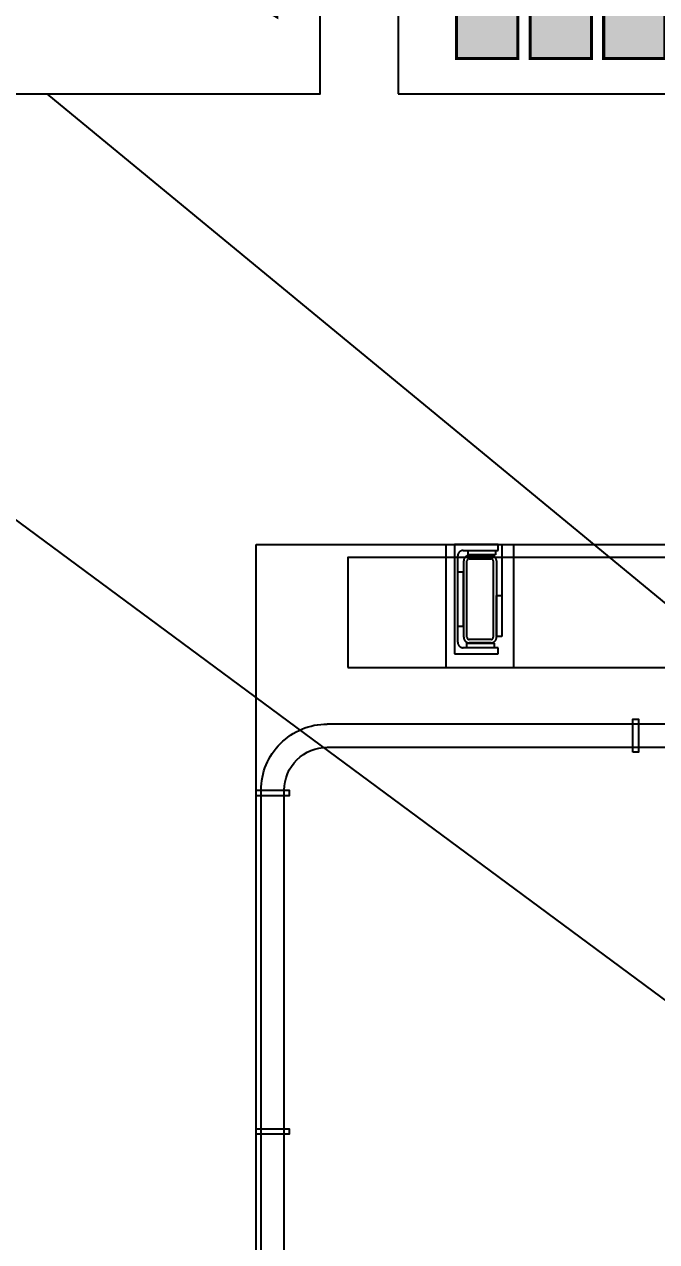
# Model space of a CAD drawing. Header units: millimetres. Extents: x 1084702 to 1166801, y 36632 to 124519.
# Drawn here: x 1104268 to 1105426, y 82080 to 84309 of the extents above; entities that cross this region are included whole.
import ezdxf
from ezdxf.enums import TextEntityAlignment as Align

# ---------------------------------------------------------------- set-up
doc = ezdxf.new("R2010")
doc.units = ezdxf.units.MM
doc.header["$LTSCALE"] = 250
doc.linetypes.add('CENTER', pattern=[3, 2.5, -0.25, 0, -0.25])
doc.layers.get('0').update_dxf_attribs({"color": 255})
for name, color, linetype in [('%posline', 240, 'Continuous'), ('%symbol', 1, 'Continuous'), ('SAFECO1', 10, 'Continuous'), ('SAFECO253', 253, 'Continuous'), ('SAFECO3', 80, 'Continuous'), ('SAFECO7', 255, 'Continuous')]:
    doc.layers.add(name, color=color, linetype=linetype)
doc.styles.add('ROMANS', font='ROMANS.shx', dxfattribs={"height": 100})
doc.styles.add('SYMBOL TXT', font='arial.ttf')
doc.dimstyles.new('dott', dxfattribs={"dimscale": 100, "dimtxt": 150, "dimasz": 0.01, "dimexe": 0.5, "dimexo": 1, "dimgap": 1, "dimtad": 1, "dimdsep": 46, "dimtxsty": 'ROMANS', "dimcen": 1.5, "dimclrd": 1, "dimclre": 1, "dimclrt": 2, "dimazin": 2, "dimtfac": 1, "dimtmove": 2, "dimatfit": 3, "dimldrblk": 'DOT', "dimfxl": 1, "dimtvp": 100, "dimtolj": 1, "dimarcsym": 0})

# ---------------------------------------------------------------- blocks, each defined once
blk = doc.blocks.new('A.2.21CO2_SYMB')
at = {"layer": 'SAFECO1'}
h = blk.add_hatch(color=256, dxfattribs=at)
h.dxf.hatch_style = 1
h.paths.add_polyline_path([(471.4, 626.6, 0.247128), (442.2, 682.1), (365.9, 682.1, 0.247128), (336.7, 626.6), (336.7, 261.3), (471.4, 261.3)])
h.paths.add_polyline_path([(309.8, 626.6, 0.247128), (280.5, 682.1), (204.3, 682.1, 0.247128), (175.1, 626.6), (175.1, 261.3), (309.8, 261.3)])
h.paths.add_polyline_path([(148.1, 626.6, 0.247128), (118.9, 682.1), (42.7, 682.1, 0.247128), (13.5, 626.6), (13.5, 261.3), (148.1, 261.3)])
h.paths.add_polyline_path([(-13.5, 626.6, 0.247128), (-42.7, 682.1), (-118.9, 682.1, 0.247128), (-148.1, 626.6), (-148.1, 261.3), (-13.5, 261.3)])
h.paths.add_polyline_path([(-175.1, 626.6, 0.247128), (-204.3, 682.1), (-280.5, 682.1, 0.247128), (-309.8, 626.6), (-309.8, 261.3), (-175.1, 261.3)])
h.paths.add_polyline_path([(-336.7, 626.6, 0.247128), (-365.9, 682.1), (-442.2, 682.1, 0.247128), (-471.4, 626.6), (-471.4, 261.3), (-336.7, 261.3)])
at = {"layer": 'SAFECO253'}
h = blk.add_hatch(color=256, dxfattribs=at)
h.dxf.hatch_style = 1
h.paths.add_polyline_path([(471.4, 77.7), (471.4, 261.3), (336.7, 261.3), (336.7, 77.7)])
h.paths.add_polyline_path([(309.8, 77.7), (309.8, 261.3), (175.1, 261.3), (175.1, 77.7)])
h.paths.add_polyline_path([(148.1, 77.7), (148.1, 261.3), (13.5, 261.3), (13.5, 77.7)])
h.paths.add_polyline_path([(-13.5, 77.7), (-13.5, 261.3), (-148.1, 261.3), (-148.1, 77.7)])
h.paths.add_polyline_path([(-175.1, 77.7), (-175.1, 261.3), (-309.8, 261.3), (-309.8, 77.7)])
h.paths.add_polyline_path([(-336.7, 77.7), (-336.7, 261.3), (-471.4, 261.3), (-471.4, 77.7)])
at = {"layer": 'SAFECO7'}
h = blk.add_hatch(color=256, dxfattribs=at)
h.dxf.hatch_style = 1
h.paths.add_polyline_path([(404, 775), (442.2, 682.1), (365.9, 682.1)])
h.paths.add_polyline_path([(242.4, 775), (280.5, 682.1), (204.3, 682.1)])
h.paths.add_polyline_path([(80.8, 775), (118.9, 682.1), (42.7, 682.1)])
h.paths.add_polyline_path([(-80.8, 775), (-42.7, 682.1), (-118.9, 682.1)])
h.paths.add_polyline_path([(-242.4, 775), (-204.3, 682.1), (-280.5, 682.1)])
h.paths.add_polyline_path([(-404, 775), (-365.9, 682.1), (-442.2, 682.1)])
at = {"layer": 'SAFECO7', "lineweight": -3}
blk.add_lwpolyline([(-600, 0), (600, 0), (600, 1200), (-600, 1200)], close=True, dxfattribs=at)
at = {"layer": 'SAFECO7', "const_width": 9.6}
for points in [[(-524.8, 780.8), (524.8, 780.8)], [(-524.8, 775), (524.8, 775)]]:
    blk.add_lwpolyline(points, dxfattribs=at)
at = {"layer": 'SAFECO7', "const_width": 6.68}
for points in [[(-404, 775), (-365.9, 682.1), (-442.2, 682.1)], [(-242.4, 775), (-204.3, 682.1), (-280.5, 682.1)], [(-80.8, 775), (-42.7, 682.1), (-118.9, 682.1)], [(80.8, 775), (118.9, 682.1), (42.7, 682.1)], [(242.4, 775), (280.5, 682.1), (204.3, 682.1)], [(404, 775), (442.2, 682.1), (365.9, 682.1)], [(-336.7, 77.7), (-336.7, 261.3), (-471.4, 261.3), (-471.4, 77.7)], [(-175.1, 77.7), (-175.1, 261.3), (-309.8, 261.3), (-309.8, 77.7)], [(-13.5, 77.7), (-13.5, 261.3), (-148.1, 261.3), (-148.1, 77.7)], [(148.1, 77.7), (148.1, 261.3), (13.5, 261.3), (13.5, 77.7)], [(309.8, 77.7), (309.8, 261.3), (175.1, 261.3), (175.1, 77.7)], [(471.4, 77.7), (471.4, 261.3), (336.7, 261.3), (336.7, 77.7)]]:
    blk.add_lwpolyline(points, close=True, dxfattribs=at)
for points in [[(-442.2, 682.1, 0.247128), (-471.4, 626.6), (-471.4, 261.3), (-336.7, 261.3), (-336.7, 626.6, 0.247128), (-365.9, 682.1, 0.247128)], [(-280.5, 682.1, 0.247128), (-309.8, 626.6), (-309.8, 261.3), (-175.1, 261.3), (-175.1, 626.6, 0.247128), (-204.3, 682.1, 0.247128)], [(-118.9, 682.1, 0.247128), (-148.1, 626.6), (-148.1, 261.3), (-13.5, 261.3), (-13.5, 626.6, 0.247128), (-42.7, 682.1, 0.247128)], [(42.7, 682.1, 0.247128), (13.5, 626.6), (13.5, 261.3), (148.1, 261.3), (148.1, 626.6, 0.247128), (118.9, 682.1, 0.247128)], [(204.3, 682.1, 0.247128), (175.1, 626.6), (175.1, 261.3), (309.8, 261.3), (309.8, 626.6, 0.247128), (280.5, 682.1, 0.247128)], [(365.9, 682.1, 0.247128), (336.7, 626.6), (336.7, 261.3), (471.4, 261.3), (471.4, 626.6, 0.247128), (442.2, 682.1, 0.247128)]]:
    blk.add_lwpolyline(points, format="xyb", dxfattribs=at)
at = {"layer": 'SAFECO7', "style": 'SYMBOL TXT'}
for s, p in [('6 ps', (0, 1418.3)), ('CO', (0, 1000.8))]:
    blk.add_text(s, height=220, dxfattribs=at).set_placement(p, align=Align.MIDDLE_CENTER)
blk.add_text('2', height=120, dxfattribs=at).set_placement((227.6, 857.3))
blk = doc.blocks.new('A.2.15W_SYMB')
at = {"layer": 'SAFECO1'}
h = blk.add_hatch(color=256, dxfattribs=at)
h.dxf.hatch_style = 1
h.paths.add_polyline_path([(-368.6, 673.5), (-368.6, 158.3), (77.5, 415.9)])
at = {"layer": 'SAFECO3'}
h = blk.add_hatch(color=256, dxfattribs=at)
h.dxf.hatch_style = 1
h.paths.add_polyline_path([(505.2, 662.8), (77.5, 415.9), (505.2, 169)])
at = {"layer": 'SAFECO7', "lineweight": -3}
blk.add_lwpolyline([(-600, 0), (600, 0), (600, 1200), (-600, 1200)], close=True, dxfattribs=at)
at = {"layer": 'SAFECO7', "const_width": 6}
for points in [[(77.5, 771), (-126.1, 771)], [(77.5, 415.9), (77.5, 771)], [(77.5, 771), (281.2, 771)], [(-442.1, 115.9), (-442.1, 715.9), (-531.1, 715.9)], [(-368.6, 415.9), (-442.1, 415.9)]]:
    blk.add_lwpolyline(points, dxfattribs=at)
blk.add_lwpolyline([(505.2, 662.8), (505.2, 169), (-368.6, 673.5), (-368.6, 158.3)], close=True, dxfattribs=at)
at = {"layer": 'SAFECO7', "style": 'SYMBOL TXT'}
blk.add_text('W', height=220, dxfattribs=at).set_placement((77.5, 981.2), align=Align.MIDDLE_CENTER)
blk = doc.blocks.new('_Dot')
at = {"color": 0, "linetype": 'ByBlock', "lineweight": -2}
blk.add_line((-0.5, 0), (-1, 0), dxfattribs=at)
at = {"color": 0, "linetype": 'ByBlock', "const_width": 0.5}
blk.add_lwpolyline([(-0.25, 0, 1), (0.25, 0, 1)], format="xyb", close=True, dxfattribs=at)
blk = doc.blocks.new('Adeck_B4_1')
for p, q in [((86929.6, 43777.9), (101130.6, 43777.9)), ((86929.6, 38977.9), (86929.6, 43777.9)), ((87277.6, 43552.9), (87277.6, 43777.9)), ((87401.6, 43552.9), (87401.6, 43777.9)), ((87277.6, 43552.9), (87401.6, 43552.9))]:
    blk.add_line(p, q)
at = {"linetype": 'CENTER', "ltscale": 100}
for p, q in [((87372.6, 43777.9), (87292.6, 43777.9)), ((87292.6, 43777.9), (87292.6, 43577.9)), ((87298.6, 43598.9), (87298.6, 43756.9)), ((87308.6, 43766.9), (87372.6, 43766.9)), ((87317.6, 43758.9), (87317.6, 43766.9)), ((87317.6, 43766.9), (87367.6, 43766.9)), ((87367.6, 43758.9), (87317.6, 43758.9)), ((87319.6, 43757.9), (87359.6, 43757.9)), ((87367.6, 43766.9), (87367.6, 43758.9)), ((87372.6, 43766.9), (87372.6, 43777.9)), ((87379.6, 43777.9), (87379.6, 43635.8)), ((87309.6, 43607.9), (87309.6, 43747.9)), ((87315.6, 43607.9), (87315.6, 43747.9)), ((87319.6, 43751.9), (87359.6, 43751.9)), ((87363.6, 43747.9), (87363.6, 43607.9)), ((87369.6, 43747.9), (87369.6, 43607.9)), ((87298.6, 43627.9), (87298.6, 43727.9)), ((87298.6, 43727.9), (87308.6, 43727.9)), ((87308.6, 43727.9), (87308.6, 43627.9)), ((87369.6, 43609.4), (87369.6, 43684.4)), ((87369.6, 43684.4), (87379.6, 43684.4)), ((87379.6, 43684.4), (87379.6, 43609.4)), ((87308.6, 43627.9), (87298.6, 43627.9)), ((87359.6, 43603.9), (87319.6, 43603.9)), ((87379.6, 43609.4), (87369.6, 43609.4)), ((87292.6, 43577.9), (87372.6, 43577.9)), ((87372.6, 43588.9), (87308.6, 43588.9)), ((87315.6, 43588.9), (87315.6, 43596.9)), ((87315.6, 43596.9), (87365.6, 43596.9)), ((87365.6, 43588.9), (87315.6, 43588.9)), ((87359.6, 43597.9), (87319.6, 43597.9)), ((87365.6, 43596.9), (87365.6, 43588.9)), ((87372.6, 43577.9), (87372.6, 43588.9))]:
    blk.add_line(p, q, dxfattribs=at)
for points in [[(87097.3, 43552.9), (88981.6, 43552.9), (88981.6, 43754.2), (87097.3, 43754.2)], [(87619.6, 43397.9), (87619.6, 43457.9), (87629.6, 43457.9), (87629.6, 43397.9)], [(86929.6, 43327.9), (86989.6, 43327.9), (86989.6, 43317.9), (86929.6, 43317.9)], [(86929.6, 42707.9), (86989.6, 42707.9), (86989.6, 42697.9), (86929.6, 42697.9)]]:
    blk.add_lwpolyline(points, close=True)
for points in [[(87059.6, 43406.7), (89085.8, 43406.7, 0.414214), (89187, 43507.9), (89187, 43704.4, 0.63641), (89144.6, 43704.4), (89144.6, 43507.9, -0.414214), (89085.8, 43449.1), (87059.6, 43449.1)], [(86938.4, 41987.9), (86938.4, 43327.9, -0.414214), (87059.6, 43449.1, -0.414214)], [(86980.8, 41987.9), (86980.8, 43327.9, -0.414214), (87059.6, 43406.7, -0.414214)]]:
    blk.add_lwpolyline(points, format="xyb")
for centre, radius, start, end in [((87308.6, 43756.9), 10, 90, 180), ((87319.6, 43747.9), 10, 90, 180), ((87359.6, 43747.9), 10, 0, 90), ((87319.6, 43747.9), 4, 90, 180), ((87359.6, 43747.9), 4, 0, 90), ((87319.6, 43607.9), 10, 180, 270), ((87319.6, 43607.9), 4, 180, 270), ((87359.6, 43607.9), 10, 270, 0), ((87359.6, 43607.9), 4, 270, 0), ((87308.6, 43598.9), 10, 180, 270)]:
    blk.add_arc(centre, radius, start, end, dxfattribs=at)

msp = doc.modelspace()

# ---------------------------------------------------------------- block references
at = {"layer": '%symbol', "xscale": 0.8333333333329453, "yscale": 0.8333333333329453, "zscale": 0.8333333333329453}
for name, p in [('A.2.21CO2_SYMB', (1105452.4, 84181.9)), ('A.2.15W_SYMB', (1104309.5, 84181.9))]:
    msp.add_blockref(name, p, dxfattribs=at)
msp.add_blockref('Adeck_B4_1', (1017763, 39579))

# ---------------------------------------------------------------- leaders
at = {"layer": '%posline', "linetype": 'ByBlock'}
for points in [[(1106563.6, 81693.3), (1103196.8, 84181.9)], [(1106957.9, 82000.3), (1104309.5, 84181.9)]]:
    msp.add_leader(points, dimstyle='dott', override={"dimasz": 2, "dimgap": 1, "dimtad": 0, "dimclrd": 256}, dxfattribs=at)

doc.saveas('drawing.dxf')
